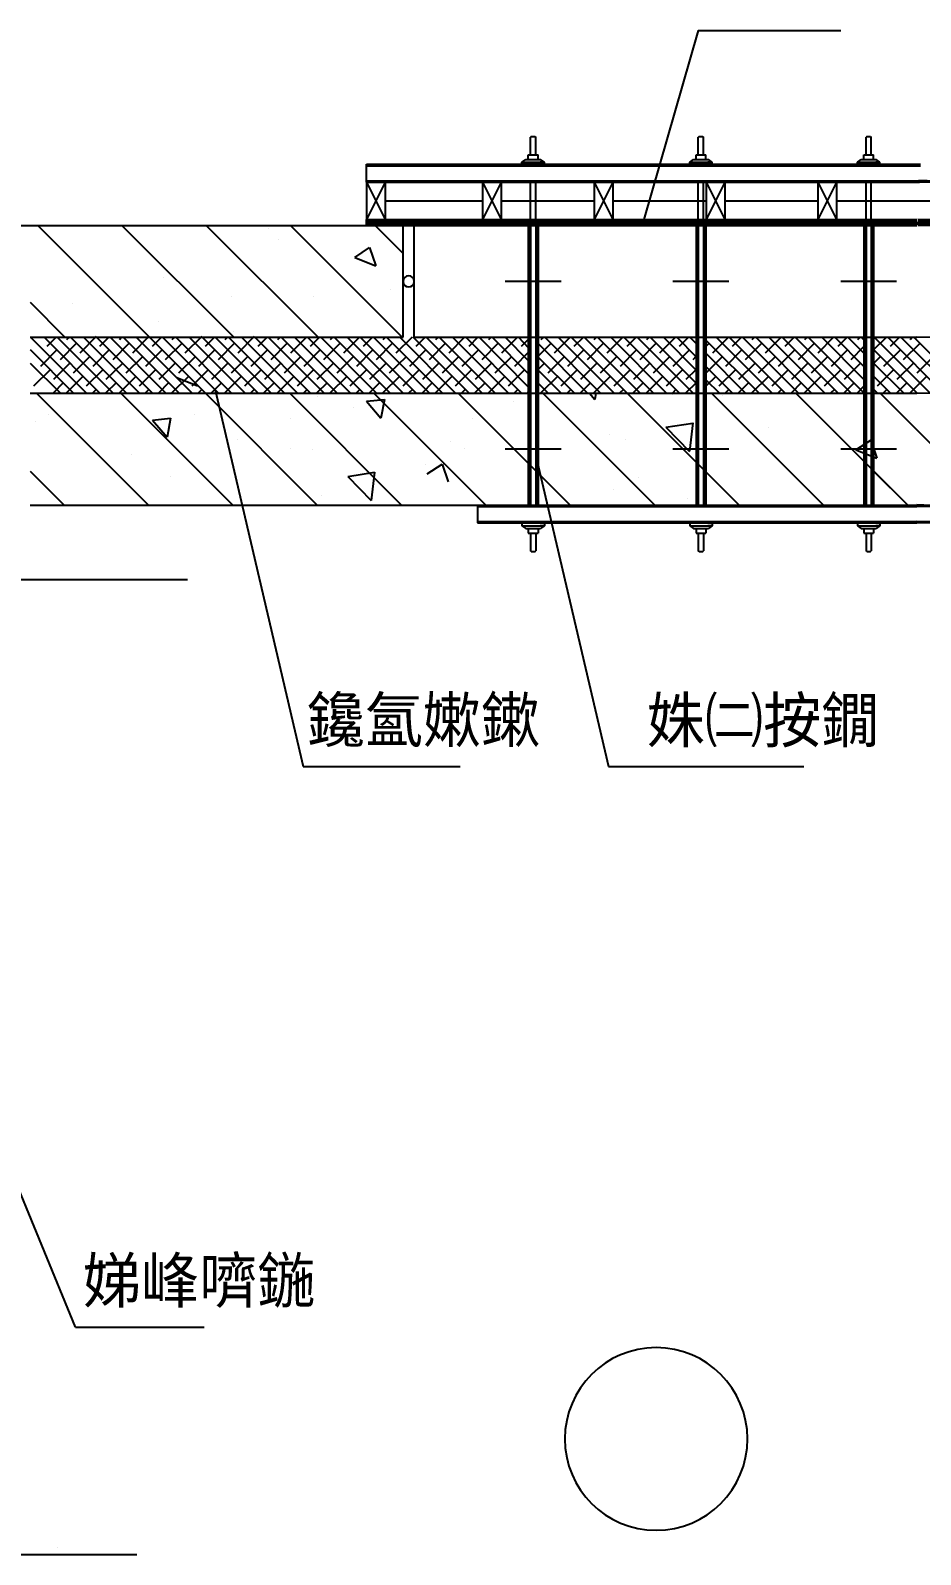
# Model space of a CAD drawing. Header units: metres. Extents: x 0 to 193, y 0 to 136.
# Drawn here: x 129.88 to 153.75, y 58.29 to 99.17 of the extents above; entities that cross this region are included whole.
import ezdxf

# ---------------------------------------------------------------- set-up
doc = ezdxf.new("R2010")
doc.units = ezdxf.units.M
doc.layers.add(' ', color=7, linetype='Continuous')

msp = doc.modelspace()

# ---------------------------------------------------------------- linework, layer by layer
at = {"layer": ' '}
for p, q in [((143.06, 95.64), (143.66, 95.64)), ((147.56, 95.64), (148.16, 95.64)), ((152.06, 95.64), (152.66, 95.64)), ((144.11, 92.44), (142.61, 92.44)), ((148.61, 92.44), (147.11, 92.44)), ((153.11, 92.44), (151.61, 92.44)), ((144.11, 87.94), (142.61, 87.94)), ((148.61, 87.94), (147.11, 87.94)), ((153.11, 87.94), (151.61, 87.94)), ((129.87, 86.44), (153.65, 86.44)), ((141.87, 86.4), (153.65, 86.4)), ((141.87, 86), (153.65, 86)), ((141.87, 85.96), (153.65, 85.96)), ((143.06, 85.88), (143.66, 85.88)), ((147.56, 85.88), (148.16, 85.88)), ((152.06, 85.88), (152.66, 85.88)), ((128.26, 58.29), (132.73, 58.29))]:
    msp.add_line(p, q, dxfattribs=at)
for centre, radius, start, end in [((152.16, 30.12), 65, 63.22, 88.64), ((152.16, 30.12), 65.04, 63.21, 88.64), ((152.16, 30.12), 63.96, 63.27, 88.64), ((152.16, 30.12), 64, 63.27, 88.64), ((152.16, 30.12), 63.84, 63.28, 88.64), ((152.16, 30.12), 63.88, 63.27, 88.64), ((152.16, 30.12), 63.92, 63.27, 88.64), ((140.02, 92.44), 0.15, 0, 180), ((140.02, 92.44), 0.15, -180, 0), ((152.13, 26.96), 64, 64.68, 88.64), ((152.17, 27.06), 62.4, 64.8, 88.64), ((152.13, 22.46), 63.96, 66.68, 88.64), ((152.13, 22.46), 64, 66.68, 88.64), ((152.13, 22.46), 63.52, 66.68, 88.64), ((152.13, 22.46), 63.56, 66.68, 88.64)]:
    msp.add_arc(centre, radius, start, end, dxfattribs=at)
for p, q in [((147.79, 99.17), (146.33, 94.1)), ((147.79, 99.17), (151.61, 99.17)), ((143.31, 96.33), (143.29, 96.31)), ((143.29, 95.83), (143.29, 96.31)), ((143.31, 96.33), (143.41, 96.33)), ((143.41, 96.33), (143.43, 96.31)), ((143.43, 95.83), (143.43, 96.31)), ((147.81, 96.33), (147.79, 96.31)), ((147.79, 95.83), (147.79, 96.31)), ((147.81, 96.33), (147.91, 96.33)), ((147.91, 96.33), (147.93, 96.31)), ((147.93, 95.83), (147.93, 96.31)), ((152.31, 96.33), (152.29, 96.31)), ((152.29, 95.83), (152.29, 96.31)), ((152.31, 96.33), (152.41, 96.33)), ((152.41, 96.33), (152.43, 96.31)), ((152.43, 95.83), (152.43, 96.31)), ((143.06, 95.64), (143.16, 95.71)), ((143.16, 95.71), (143.56, 95.71)), ((143.23, 95.83), (143.49, 95.83)), ((143.23, 95.71), (143.23, 95.83)), ((143.49, 95.71), (143.49, 95.83)), ((143.66, 95.64), (143.56, 95.71)), ((147.56, 95.64), (147.66, 95.71)), ((147.66, 95.71), (148.06, 95.71)), ((147.73, 95.71), (147.73, 95.83)), ((147.73, 95.83), (147.99, 95.83)), ((147.99, 95.71), (147.99, 95.83)), ((148.16, 95.64), (148.06, 95.71)), ((152.06, 95.64), (152.16, 95.71)), ((152.16, 95.71), (152.56, 95.71)), ((152.23, 95.71), (152.23, 95.83)), ((152.23, 95.83), (152.49, 95.83)), ((152.49, 95.71), (152.49, 95.83)), ((152.66, 95.64), (152.56, 95.71)), ((138.89, 95.58), (153.75, 95.58)), ((138.89, 95.1), (138.89, 95.58)), ((138.89, 95.54), (153.75, 95.54)), ((143.06, 95.58), (143.06, 95.64)), ((143.66, 95.64), (143.55, 95.64)), ((143.66, 95.58), (143.66, 95.64)), ((147.56, 95.58), (147.56, 95.64)), ((148.16, 95.64), (148.05, 95.64)), ((148.16, 95.58), (148.16, 95.64)), ((152.06, 95.58), (152.06, 95.64)), ((152.66, 95.64), (152.55, 95.64)), ((152.66, 95.58), (152.66, 95.64)), ((138.89, 95.14), (153.73, 95.14)), ((138.89, 95.1), (153.72, 95.1)), ((138.89, 95.1), (139.39, 95.1)), ((138.89, 95.1), (138.89, 94.1)), ((138.89, 95.1), (139.39, 94.1)), ((139.39, 95.1), (138.89, 94.1)), ((139.39, 95.1), (139.39, 94.1)), ((142.5, 95.1), (142, 94.1)), ((142, 95.1), (142.5, 94.1)), ((142, 95.1), (142, 94.1)), ((142, 95.1), (142.5, 95.1)), ((142.5, 95.1), (142.5, 94.1)), ((143.29, 94.1), (143.29, 95.1)), ((143.43, 94.1), (143.43, 95.1)), ((145, 95.1), (145, 94.1)), ((145, 95.1), (145.5, 94.1)), ((145.5, 95.1), (145, 94.1)), ((145.5, 95.1), (145.5, 94.1)), ((147.79, 94.1), (147.79, 95.1)), ((147.93, 94.1), (147.93, 95.1)), ((148, 95.1), (148.5, 94.1)), ((148.5, 95.1), (148, 94.1)), ((148, 95.1), (148, 94.1)), ((148.5, 95.1), (148.5, 94.1)), ((151.5, 95.1), (151, 94.1)), ((151, 95.1), (151.5, 94.1)), ((151, 95.1), (151, 94.1)), ((151.5, 95.1), (151.5, 94.1)), ((152.29, 94.1), (152.29, 95.1)), ((152.43, 94.1), (152.43, 95.1)), ((139.39, 94.6), (142, 94.6)), ((142.5, 94.6), (145, 94.6)), ((145.5, 94.6), (148, 94.6)), ((148.5, 94.6), (151, 94.6)), ((151.5, 94.6), (154, 94.6)), ((138.89, 94.1), (141.87, 94.1)), ((138.89, 93.94), (138.89, 94.1)), ((138.89, 94.06), (141.87, 94.06)), ((141.87, 94.1), (153.65, 94.1)), ((141.87, 94.06), (153.65, 94.06)), ((125.38, 93.94), (141.87, 93.94)), ((130.07, 93.94), (133.07, 90.94)), ((132.33, 93.94), (135.33, 90.94)), ((134.59, 93.94), (137.59, 90.94)), ((136.25, 93.85), (136.25, 93.85)), ((136.85, 93.94), (139.85, 90.94)), ((138.89, 94.02), (141.87, 94.02)), ((138.89, 93.98), (141.87, 93.98)), ((139.12, 93.94), (139.87, 93.19)), ((139.87, 90.94), (139.87, 93.94)), ((140.17, 90.94), (140.17, 93.94)), ((141.87, 94.02), (153.68, 94.02)), ((141.87, 93.98), (153.68, 93.98)), ((141.87, 93.94), (153.65, 93.94)), ((143.23, 93.94), (143.23, 86.44)), ((143.26, 93.94), (143.26, 86.44)), ((143.29, 93.94), (143.29, 86.44)), ((143.29, 93.94), (143.29, 92.86)), ((143.43, 93.94), (143.43, 92.86)), ((143.43, 93.94), (143.43, 86.44)), ((143.46, 93.94), (143.46, 86.44)), ((143.49, 93.94), (143.46, 93.91)), ((143.49, 93.91), (143.46, 93.94)), ((143.49, 93.94), (143.49, 86.44)), ((147.73, 93.94), (147.73, 86.44)), ((147.76, 93.94), (147.76, 86.44)), ((147.79, 93.94), (147.79, 86.44)), ((147.79, 93.94), (147.79, 92.86)), ((147.93, 93.94), (147.93, 86.44)), ((147.93, 93.94), (147.93, 92.86)), ((147.96, 93.94), (147.96, 86.44)), ((147.99, 93.91), (147.96, 93.94)), ((147.99, 93.94), (147.96, 93.91)), ((147.99, 93.94), (147.99, 86.44)), ((152.23, 93.94), (152.23, 86.44)), ((152.26, 93.94), (152.26, 86.44)), ((152.29, 93.94), (152.29, 86.44)), ((152.43, 93.94), (152.43, 86.44)), ((152.46, 93.94), (152.46, 86.44)), ((152.49, 93.94), (152.49, 86.44)), ((136.52, 93.55), (136.52, 93.55)), ((138.58, 93.08), (138.97, 93.35)), ((138.97, 93.35), (139.14, 92.86)), ((138.58, 93.08), (139.14, 92.86)), ((133.44, 92.54), (133.44, 92.54)), ((135.27, 92.04), (135.27, 92.04)), ((137.48, 92.03), (137.48, 92.03)), ((139.54, 92.22), (139.54, 92.22)), ((129.87, 91.88), (130.8, 90.94)), ((131, 91.86), (131, 91.86)), ((133.32, 91.36), (133.32, 91.36)), ((133.32, 91.36), (133.32, 91.36)), ((129.87, 90.94), (139.87, 90.94)), ((129.88, 90.94), (131.38, 89.44)), ((130.24, 90.94), (131.74, 89.44)), ((130.56, 90.94), (130.31, 90.69)), ((130.59, 90.94), (132.09, 89.44)), ((131.11, 90.78), (130.67, 90.34)), ((130.92, 90.94), (130.84, 90.87)), ((130.95, 90.94), (132.45, 89.44)), ((131.64, 90.96), (131.2, 90.51)), ((131.3, 90.94), (132.8, 89.44)), ((131.65, 90.94), (133.15, 89.44)), ((131.98, 90.94), (131.73, 90.69)), ((132.01, 90.94), (133.51, 89.44)), ((132.52, 90.78), (132.08, 90.34)), ((132.33, 90.94), (132.26, 90.87)), ((132.36, 90.94), (133.86, 89.44)), ((133.05, 90.96), (132.61, 90.51)), ((132.71, 90.94), (134.21, 89.44)), ((133.07, 90.94), (134.57, 89.44)), ((133.39, 90.94), (133.14, 90.69)), ((133.42, 90.94), (134.92, 89.44)), ((133.94, 90.78), (133.49, 90.34)), ((133.75, 90.94), (133.67, 90.87)), ((133.77, 90.94), (135.27, 89.44)), ((134.47, 90.96), (134.02, 90.51)), ((134.13, 90.94), (135.63, 89.44)), ((134.48, 90.94), (135.98, 89.44)), ((134.81, 90.94), (134.56, 90.69)), ((134.83, 90.94), (136.33, 89.44)), ((135.35, 90.78), (134.91, 90.34)), ((135.16, 90.94), (135.09, 90.87)), ((135.19, 90.94), (136.69, 89.44)), ((135.32, 91.09), (135.32, 91.09)), ((135.32, 91.09), (135.32, 91.09)), ((135.88, 90.96), (135.44, 90.51)), ((135.54, 90.94), (137.04, 89.44)), ((135.89, 90.94), (137.39, 89.44)), ((136.22, 90.94), (135.97, 90.69)), ((136.25, 90.94), (137.75, 89.44)), ((136.76, 90.78), (136.32, 90.34)), ((136.57, 90.94), (136.5, 90.87)), ((136.6, 90.94), (138.1, 89.44)), ((137.28, 90.94), (136.85, 90.51)), ((136.96, 90.94), (138.46, 89.44)), ((137.31, 90.94), (138.81, 89.44)), ((137.63, 90.94), (137.38, 90.69)), ((137.66, 90.94), (139.16, 89.44)), ((138.18, 90.78), (137.74, 90.34)), ((137.99, 90.94), (137.91, 90.87)), ((138.02, 90.94), (139.52, 89.44)), ((138.7, 90.94), (138.27, 90.51)), ((138.37, 90.94), (139.87, 89.44)), ((138.72, 90.94), (140.22, 89.44)), ((139.05, 90.94), (138.8, 90.69)), ((139.08, 90.94), (140.58, 89.44)), ((139.59, 90.78), (139.15, 90.34)), ((139.4, 90.94), (139.33, 90.87)), ((139.43, 90.94), (140.93, 89.44)), ((140.11, 90.94), (139.68, 90.51)), ((139.78, 90.94), (141.28, 89.44)), ((140.14, 90.94), (141.64, 89.44)), ((140.17, 90.94), (153.65, 90.94)), ((140.46, 90.94), (140.21, 90.69)), ((140.49, 90.94), (141.99, 89.44)), ((141.01, 90.78), (140.57, 90.34)), ((140.82, 90.94), (140.74, 90.87)), ((140.84, 90.94), (142.34, 89.44)), ((141.52, 90.94), (141.1, 90.51)), ((141.2, 90.94), (142.7, 89.44)), ((141.55, 90.94), (143.05, 89.44)), ((141.88, 90.94), (141.63, 90.69)), ((141.91, 90.94), (143.23, 89.61)), ((142.42, 90.78), (141.98, 90.34)), ((142.23, 90.94), (142.16, 90.87)), ((142.26, 90.94), (143.23, 89.97)), ((142.94, 90.94), (142.51, 90.51)), ((142.61, 90.94), (143.23, 90.32)), ((142.97, 90.94), (143.23, 90.67)), ((143.23, 90.88), (143.04, 90.69)), ((143.49, 90.94), (143.46, 90.97)), ((143.84, 90.78), (143.49, 90.43)), ((143.49, 90.77), (144.82, 89.44)), ((143.65, 90.94), (143.57, 90.87)), ((143.67, 90.94), (145.17, 89.44)), ((144.35, 90.94), (143.92, 90.51)), ((144.03, 90.94), (145.53, 89.44)), ((144.38, 90.94), (145.88, 89.44)), ((144.71, 90.94), (144.45, 90.69)), ((144.73, 90.94), (146.23, 89.44)), ((145.25, 90.78), (144.81, 90.34)), ((145.06, 90.94), (144.99, 90.87)), ((145.09, 90.94), (146.59, 89.44)), ((145.77, 90.94), (145.34, 90.51)), ((145.44, 90.94), (146.94, 89.44)), ((145.79, 90.94), (147.29, 89.44)), ((146.12, 90.94), (145.87, 90.69)), ((146.15, 90.94), (147.65, 89.44)), ((146.66, 90.78), (146.22, 90.34)), ((146.47, 90.94), (146.4, 90.87)), ((146.5, 90.94), (147.73, 89.71)), ((147.18, 90.94), (146.75, 90.51)), ((146.86, 90.94), (147.73, 90.06)), ((147.21, 90.94), (147.73, 90.42)), ((147.53, 90.94), (147.28, 90.69)), ((147.56, 90.94), (147.73, 90.77)), ((147.99, 90.86), (149.42, 89.44)), ((148.08, 90.78), (147.99, 90.69)), ((148.6, 90.94), (148.17, 90.51)), ((148.27, 90.94), (149.77, 89.44)), ((148.62, 90.94), (150.12, 89.44)), ((148.95, 90.94), (148.7, 90.69)), ((148.98, 90.94), (150.48, 89.44)), ((149.49, 90.78), (149.05, 90.34)), ((149.3, 90.94), (149.23, 90.87)), ((149.33, 90.94), (150.83, 89.44)), ((150.01, 90.94), (149.58, 90.51)), ((149.68, 90.94), (151.18, 89.44)), ((150.04, 90.94), (151.54, 89.44)), ((150.36, 90.94), (150.11, 90.69)), ((150.39, 90.94), (151.89, 89.44)), ((150.91, 90.78), (150.47, 90.34)), ((150.72, 90.94), (150.64, 90.87)), ((150.74, 90.94), (152.24, 89.44)), ((151.42, 90.94), (151, 90.51)), ((151.1, 90.94), (152.23, 89.81)), ((151.45, 90.94), (152.23, 90.16)), ((151.78, 90.94), (151.53, 90.69)), ((151.8, 90.94), (152.23, 90.51)), ((152.13, 90.94), (152.06, 90.87)), ((152.16, 90.94), (152.23, 90.87)), ((152.49, 90.94), (152.46, 90.97)), ((152.84, 90.94), (152.49, 90.6)), ((152.51, 90.94), (154.02, 89.43)), ((152.87, 90.94), (154.39, 89.42)), ((153.19, 90.94), (152.94, 90.69)), ((153.22, 90.94), (154.76, 89.41)), ((153.74, 90.78), (153.29, 90.34)), ((153.54, 90.94), (153.47, 90.87)), ((153.57, 90.94), (155.13, 89.39)), ((129.87, 90.61), (131.03, 89.44)), ((130.58, 90.6), (130.14, 90.16)), ((131.46, 90.42), (131.02, 89.98)), ((131.99, 90.6), (131.55, 90.16)), ((132.88, 90.42), (132.43, 89.98)), ((133.41, 90.6), (132.96, 90.16)), ((134.29, 90.42), (133.85, 89.98)), ((134.82, 90.6), (134.38, 90.16)), ((135.7, 90.42), (135.26, 89.98)), ((136.23, 90.6), (135.79, 90.16)), ((137.12, 90.42), (136.68, 89.98)), ((137.65, 90.6), (137.21, 90.16)), ((138.53, 90.42), (138.09, 89.98)), ((138.35, 90.69), (138.35, 90.69)), ((139.06, 90.6), (138.62, 90.16)), ((139.95, 90.42), (139.5, 89.98)), ((140.48, 90.6), (140.04, 90.16)), ((141.36, 90.42), (140.92, 89.98)), ((141.89, 90.6), (141.45, 90.16)), ((142.78, 90.42), (142.33, 89.98)), ((143.23, 90.53), (142.86, 90.16)), ((143.49, 90.41), (144.47, 89.44)), ((144.19, 90.42), (143.75, 89.98)), ((144.72, 90.6), (144.28, 90.16)), ((145.6, 90.42), (145.16, 89.98)), ((146.13, 90.6), (145.69, 90.16)), ((147.02, 90.42), (146.58, 89.98)), ((147.55, 90.6), (147.11, 90.16)), ((147.73, 90.43), (147.64, 90.34)), ((147.99, 90.51), (149.06, 89.44)), ((148.43, 90.42), (147.99, 89.98)), ((148.96, 90.6), (148.52, 90.16)), ((149.85, 90.42), (149.4, 89.98)), ((150.38, 90.6), (149.93, 90.16)), ((151.26, 90.42), (150.82, 89.98)), ((151.79, 90.6), (151.35, 90.16)), ((152.23, 90.69), (151.88, 90.34)), ((152.49, 90.61), (153.66, 89.44)), ((152.67, 90.42), (152.49, 90.24)), ((153.21, 90.6), (152.76, 90.16)), ((154.09, 90.42), (153.65, 89.98)), ((129.87, 90.25), (130.68, 89.44)), ((130.4, 90.07), (129.96, 89.63)), ((130.93, 90.25), (130.49, 89.81)), ((131.82, 90.07), (131.37, 89.63)), ((132.35, 90.25), (131.9, 89.81)), ((133.23, 90.07), (132.79, 89.63)), ((133.76, 90.25), (133.32, 89.81)), ((134.64, 90.07), (134.2, 89.63)), ((135.17, 90.25), (134.73, 89.81)), ((136.06, 90.07), (135.62, 89.63)), ((136.59, 90.25), (136.15, 89.81)), ((137.47, 90.07), (137.03, 89.63)), ((138, 90.25), (137.56, 89.81)), ((138.89, 90.07), (138.44, 89.63)), ((139.42, 90.25), (138.97, 89.81)), ((140.3, 90.07), (139.86, 89.63)), ((140.83, 90.25), (140.39, 89.81)), ((141.71, 90.07), (141.27, 89.63)), ((142.24, 90.25), (141.8, 89.81)), ((143.13, 90.07), (142.69, 89.63)), ((143.41, 90.03), (143.41, 90.03)), ((143.66, 90.25), (143.49, 90.08)), ((143.49, 90.06), (144.11, 89.44)), ((144.54, 90.07), (144.1, 89.63)), ((145.07, 90.25), (144.63, 89.81)), ((145.96, 90.07), (145.52, 89.63)), ((146.49, 90.25), (146.05, 89.81)), ((147.37, 90.07), (146.93, 89.63)), ((147.73, 90.08), (147.46, 89.81)), ((147.99, 90.16), (148.71, 89.44)), ((148.79, 90.07), (148.34, 89.63)), ((149.32, 90.25), (148.87, 89.81)), ((150.2, 90.07), (149.76, 89.63)), ((150.73, 90.25), (150.29, 89.81)), ((151.61, 90.07), (151.17, 89.63)), ((152.14, 90.25), (151.7, 89.81)), ((152.49, 90.25), (153.3, 89.44)), ((153.03, 90.07), (152.59, 89.63)), ((153.56, 90.25), (153.12, 89.81)), ((130.75, 89.72), (130.48, 89.44)), ((131.28, 89.89), (130.84, 89.45)), ((131.64, 89.54), (131.54, 89.44)), ((132.17, 89.72), (131.89, 89.44)), ((132.7, 89.89), (132.26, 89.45)), ((133.05, 89.54), (132.95, 89.44)), ((133.58, 89.72), (133.31, 89.44)), ((134.11, 89.89), (133.67, 89.45)), ((133.8, 89.86), (134.36, 89.64)), ((134.47, 89.54), (134.37, 89.44)), ((135, 89.72), (134.72, 89.44)), ((134.83, 89.53), (137.19, 79.43)), ((135.53, 89.89), (135.09, 89.45)), ((135.88, 89.54), (135.78, 89.44)), ((136.41, 89.72), (136.13, 89.44)), ((136.94, 89.89), (136.5, 89.45)), ((137.3, 89.54), (137.2, 89.44)), ((137.83, 89.72), (137.55, 89.44)), ((138.36, 89.89), (137.91, 89.45)), ((138.71, 89.54), (138.61, 89.44)), ((139.24, 89.72), (138.96, 89.44)), ((139.77, 89.89), (139.33, 89.45)), ((140.12, 89.54), (140.02, 89.44)), ((140.65, 89.72), (140.38, 89.44)), ((141.18, 89.89), (140.74, 89.45)), ((141.54, 89.54), (141.44, 89.44)), ((142.07, 89.72), (141.79, 89.44)), ((142.6, 89.89), (142.16, 89.45)), ((142.95, 89.54), (142.85, 89.44)), ((143.23, 89.82), (143.22, 89.81)), ((143.49, 89.71), (143.76, 89.44)), ((144.01, 89.89), (143.57, 89.45)), ((144.37, 89.54), (144.27, 89.44)), ((144.9, 89.72), (144.62, 89.44)), ((145.43, 89.89), (144.99, 89.45)), ((145.41, 89.76), (145.41, 89.76)), ((145.78, 89.54), (145.68, 89.44)), ((146.31, 89.72), (146.03, 89.44)), ((146.84, 89.89), (146.4, 89.45)), ((147.19, 89.54), (147.1, 89.44)), ((147.73, 89.72), (147.45, 89.44)), ((148.26, 89.89), (147.99, 89.63)), ((147.99, 89.8), (148.36, 89.44)), ((148.61, 89.54), (148.51, 89.44)), ((149.14, 89.72), (148.86, 89.44)), ((149.67, 89.89), (149.23, 89.45)), ((150.02, 89.54), (149.92, 89.44)), ((150.55, 89.72), (150.28, 89.44)), ((151.08, 89.89), (150.64, 89.45)), ((151.44, 89.54), (151.34, 89.44)), ((151.97, 89.72), (151.69, 89.44)), ((152.23, 89.63), (152.06, 89.45)), ((152.49, 89.9), (152.95, 89.44)), ((152.5, 89.89), (152.49, 89.89)), ((152.49, 89.55), (152.6, 89.44)), ((152.85, 89.54), (152.75, 89.44)), ((153.38, 89.72), (153.11, 89.44)), ((153.91, 89.89), (153.47, 89.45)), ((129.87, 89.44), (153.65, 89.44)), ((130.04, 89.44), (133.04, 86.44)), ((132.3, 89.44), (135.3, 86.44)), ((134.57, 89.44), (137.57, 86.44)), ((136.83, 89.44), (139.83, 86.44)), ((137.58, 89.36), (137.58, 89.36)), ((138.89, 89.23), (139.37, 89.27)), ((138.89, 89.23), (139.27, 88.77)), ((139.09, 89.44), (142.13, 86.4)), ((139.37, 89.27), (139.27, 88.77)), ((141.35, 89.44), (144.39, 86.4)), ((142.82, 89.23), (142.82, 89.23)), ((143.23, 89.47), (143.21, 89.44)), ((143.62, 89.44), (146.66, 86.4)), ((144.87, 89.44), (145.01, 89.27)), ((145.04, 89.44), (145.01, 89.27)), ((145.88, 89.44), (148.92, 86.4)), ((147.09, 89.41), (147.09, 89.41)), ((147.99, 89.45), (148, 89.44)), ((148.14, 89.44), (151.18, 86.4)), ((148.44, 89.37), (148.44, 89.37)), ((150.41, 89.44), (153.45, 86.4)), ((152.67, 89.44), (153.65, 88.46)), ((152.67, 89.44), (153.65, 88.46)), ((130.37, 88.87), (130.37, 88.87)), ((133.15, 88.72), (133.63, 88.77)), ((133.15, 88.72), (133.54, 88.26)), ((133.63, 88.77), (133.54, 88.26)), ((134.28, 88.87), (134.28, 88.87)), ((136.85, 88.77), (136.85, 88.77)), ((138.55, 89.05), (138.55, 89.05)), ((141.74, 88.76), (141.74, 88.76)), ((130.01, 88.68), (130.01, 88.68)), ((145.41, 88.33), (145.41, 88.33)), ((146.92, 88.53), (147.64, 88.64)), ((146.92, 88.53), (147.55, 87.88)), ((147.64, 88.65), (147.55, 87.89)), ((149.68, 88.51), (149.68, 88.51)), ((153.49, 88.7), (153.49, 88.7)), ((153.49, 88.7), (153.49, 88.7)), ((153.65, 88.46), (155.74, 86.37)), ((135.42, 88.2), (135.42, 88.2)), ((136.86, 87.97), (136.86, 87.97)), ((137.43, 87.94), (137.43, 87.94)), ((141.13, 88.15), (141.13, 88.15)), ((141.51, 87.97), (141.51, 87.97)), ((145.84, 88.2), (145.84, 88.2)), ((152.02, 87.92), (152.42, 88.18)), ((152.02, 87.92), (152.58, 87.7)), ((152.42, 88.19), (152.58, 87.7)), ((152.49, 87.96), (152.58, 87.7)), ((132.59, 87.79), (132.59, 87.79)), ((140.46, 87.54), (140.46, 87.54)), ((140.52, 87.28), (140.92, 87.54)), ((140.92, 87.54), (141.08, 87.06)), ((143.47, 87.61), (145.38, 79.43)), ((149.88, 87.69), (149.88, 87.69)), ((152.49, 87.73), (152.58, 87.7)), ((129.87, 87.35), (130.78, 86.44)), ((133.64, 87.21), (133.64, 87.21)), ((138.39, 87.21), (139.1, 87.32)), ((138.39, 87.21), (139.01, 86.56)), ((139.1, 87.32), (139.01, 86.56)), ((146.18, 87.17), (146.18, 87.17)), ((152.49, 87.35), (153.41, 86.44)), ((137.68, 86.7), (137.68, 86.7)), ((145.51, 86.87), (145.51, 86.87)), ((141.87, 86.44), (141.87, 85.96)), ((147.51, 86.61), (147.51, 86.61)), ((143.06, 85.94), (143.06, 85.88)), ((143.06, 85.88), (143.16, 85.81)), ((143.66, 85.88), (143.55, 85.88)), ((143.66, 85.88), (143.56, 85.81)), ((143.66, 85.94), (143.66, 85.88)), ((147.56, 85.94), (147.56, 85.88)), ((147.56, 85.88), (147.66, 85.81)), ((148.16, 85.88), (148.05, 85.88)), ((148.16, 85.88), (148.06, 85.81)), ((148.16, 85.94), (148.16, 85.88)), ((152.06, 85.94), (152.06, 85.88)), ((152.06, 85.88), (152.16, 85.81)), ((152.66, 85.88), (152.55, 85.88)), ((152.66, 85.88), (152.56, 85.81)), ((152.66, 85.94), (152.66, 85.88)), ((143.16, 85.81), (143.56, 85.81)), ((143.23, 85.81), (143.23, 85.69)), ((143.23, 85.69), (143.49, 85.69)), ((143.29, 85.69), (143.29, 85.21)), ((143.43, 85.69), (143.43, 85.21)), ((143.49, 85.81), (143.49, 85.69)), ((147.66, 85.81), (148.06, 85.81)), ((147.73, 85.81), (147.73, 85.69)), ((147.73, 85.69), (147.99, 85.69)), ((147.79, 85.69), (147.79, 85.21)), ((147.93, 85.69), (147.93, 85.21)), ((147.99, 85.81), (147.99, 85.69)), ((152.16, 85.81), (152.56, 85.81)), ((152.23, 85.81), (152.23, 85.69)), ((152.23, 85.69), (152.49, 85.69)), ((152.29, 85.69), (152.29, 85.21)), ((152.43, 85.69), (152.43, 85.21)), ((152.49, 85.81), (152.49, 85.69)), ((143.31, 85.19), (143.29, 85.21)), ((143.31, 85.19), (143.41, 85.19)), ((143.41, 85.19), (143.43, 85.21)), ((147.81, 85.19), (147.79, 85.21)), ((147.81, 85.19), (147.91, 85.19)), ((147.91, 85.19), (147.93, 85.21)), ((152.31, 85.19), (152.29, 85.21)), ((152.31, 85.19), (152.41, 85.19)), ((152.41, 85.19), (152.43, 85.21)), ((111.5, 84.44), (134.09, 84.44)), ((137.19, 79.43), (141.4, 79.43)), ((145.38, 79.43), (150.62, 79.43)), ((131.08, 64.39), (129.28, 68.79)), ((131.08, 64.39), (134.53, 64.39)), ((130.6, 58.48), (130.6, 58.48))]:
    msp.add_line(p, q)
for start, end in [(0, 180), (-180, 0)]:
    msp.add_arc((146.66, 61.39), 2.45, start, end)

# ---------------------------------------------------------------- texts
for s, p in [('鑱氳嫰鏉', (137.28, 80.08)), ('姝㈡按鐗', (146.41, 80.07)), ('娣峰嚌鍦', (131.28, 65.04))]:
    msp.add_text(s, height=1.2).set_placement(p)

doc.saveas('drawing.dxf')
